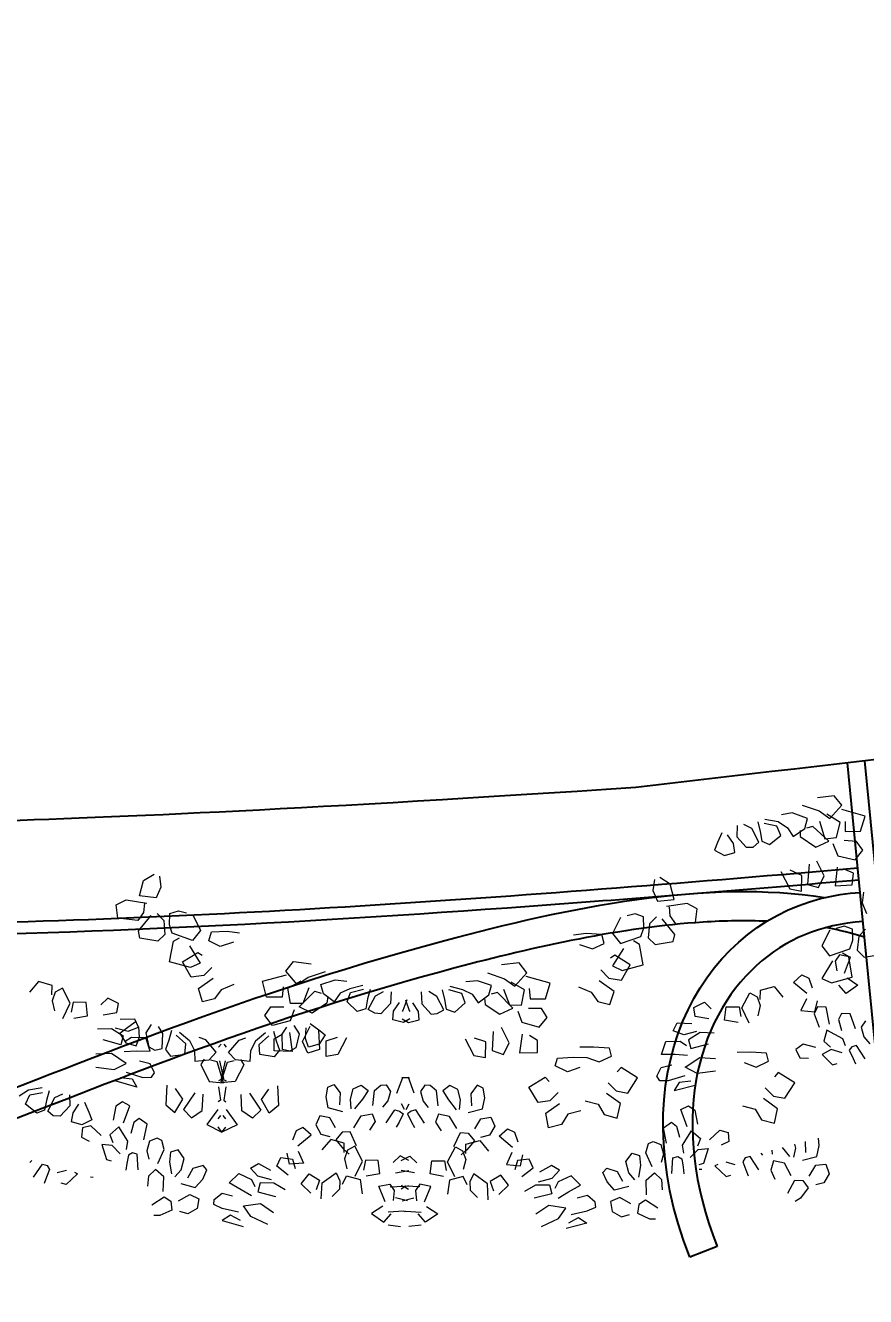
# Model space of a CAD drawing. Header units: metres. Extents: x 10 to 239, y 2 to 253.
# Drawn here: x 42.796 to 44.229, y 174.308 to 176.478 of the extents above; entities that cross this region are included whole.
import ezdxf

# ---------------------------------------------------------------- set-up
doc = ezdxf.new("R2010")
doc.units = ezdxf.units.M
doc.header["$MEASUREMENT"] = 0
doc.layers.get('Defpoints').update_dxf_attribs({"color": 9})
for name, color, linetype in [('-cotas', 252, 'Continuous'), ('1', 7, 'Continuous'), ('1estruct arco', 7, 'Continuous'), ('1lianas', 9, 'Continuous')]:
    doc.layers.add(name, color=color, linetype=linetype)
doc.layers.add('bloques veg', color=7, linetype='Continuous', lineweight=0, true_color=0xbbd5a5)
doc.styles.get("Standard").update_dxf_attribs({"font": 'arial.ttf'})
doc.dimstyles.get("Standard").update_dxf_attribs({"dimtxt": 0.18, "dimasz": 0.18, "dimexe": 0.18, "dimexo": 0.0625, "dimgap": 0.09, "dimtad": 0, "dimtih": 1, "dimtoh": 1, "dimdec": 4, "dimzin": 0, "dimdsep": 46, "dimtxsty": 'Standard', "dimcen": 0.09, "dimadec": 0, "dimazin": 0, "dimtfac": 1, "dimtdec": 4, "dimtofl": 0, "dimtmove": 0, "dimatfit": 3, "dimfxl": 1, "dimtolj": 1, "dimtzin": 0, "dimarcsym": 0})

# ---------------------------------------------------------------- blocks, each defined once
blk = doc.blocks.new('A$C0C3707A3')
at = {"layer": 'bloques veg'}
for p, q in [((2.0243, 0.6061), (2.0473, 0.5983)), ((2.0674, 0.6188), (2.0448, 0.6163)), ((2.0617, 0.5882), (2.0777, 0.6064)), ((2.0777, 0.6064), (2.0674, 0.6188)), ((1.9736, 0.5867), (1.992, 0.5835)), ((2.0108, 0.5955), (1.9964, 0.5928)), ((2.0314, 0.5882), (2.0108, 0.5955)), ((2.0281, 0.5745), (2.0314, 0.5882)), ((2.0473, 0.5983), (2.0617, 0.5882)), ((2.0759, 0.5827), (2.0577, 0.5941)), ((2.1096, 0.5917), (2.0781, 0.6007)), ((2.1034, 0.5714), (2.1096, 0.5917)), ((1.9364, 0.5779), (1.9359, 0.5626)), ((1.9561, 0.5739), (1.9454, 0.5791)), ((1.9657, 0.5555), (1.9561, 0.5739)), ((1.9642, 0.583), (1.9677, 0.57)), ((1.9677, 0.57), (1.9701, 0.5567)), ((1.9902, 0.5772), (1.9729, 0.5807)), ((1.9958, 0.5647), (1.9902, 0.5772)), ((1.992, 0.5835), (2.0046, 0.5752)), ((2.0046, 0.5752), (2.0125, 0.5634)), ((2.0125, 0.5634), (2.0281, 0.5745)), ((2.0219, 0.5717), (2.0217, 0.5635)), ((2.0389, 0.5774), (2.0303, 0.5751)), ((2.0605, 0.5576), (2.0389, 0.5774)), ((2.0476, 0.5844), (2.055, 0.5608)), ((2.0708, 0.5627), (2.0759, 0.5827)), ((2.0824, 0.5844), (2.0827, 0.5706)), ((2.0827, 0.5706), (2.1034, 0.5714)), ((1.9101, 0.5546), (1.9059, 0.5441)), ((1.9159, 0.5677), (1.9101, 0.5546)), ((1.9314, 0.5533), (1.9236, 0.5651)), ((1.9335, 0.5411), (1.9314, 0.5533)), ((1.9359, 0.5626), (1.9489, 0.5487)), ((1.9582, 0.5488), (1.9657, 0.5555)), ((1.9701, 0.5567), (1.9805, 0.5525)), ((1.9805, 0.5525), (1.9958, 0.5647)), ((2.0217, 0.5635), (2.043, 0.5494)), ((2.043, 0.5494), (2.0605, 0.5576)), ((2.055, 0.5608), (2.0708, 0.5627)), ((2.066, 0.5545), (2.0729, 0.5377)), ((2.0979, 0.5572), (2.0812, 0.5585)), ((2.1068, 0.5456), (2.0979, 0.5572)), ((1.9059, 0.5441), (1.9194, 0.5373)), ((1.9194, 0.5373), (1.9335, 0.5411)), ((1.9489, 0.5487), (1.9582, 0.5488)), ((2.0729, 0.5377), (2.0964, 0.5323)), ((2.0964, 0.5323), (2.1068, 0.5456)), ((2.0243, 0.5107), (2.0083, 0.5181)), ((2.0341, 0.5261), (2.0321, 0.4988)), ((2.0545, 0.5107), (2.0446, 0.5301)), ((2.0723, 0.5224), (2.0697, 0.4973)), ((2.0943, 0.5143), (2.0824, 0.5193)), ((1.1335, 0.4979), (1.1476, 0.5069)), ((1.1549, 0.5038), (1.1568, 0.4893)), ((1.8248, 0.5038), (1.8229, 0.4893)), ((1.8462, 0.4979), (1.8322, 0.5069)), ((1.9961, 0.5159), (2.0082, 0.4924)), ((2.0241, 0.4897), (2.0243, 0.5107)), ((2.0472, 0.4947), (2.0545, 0.5107)), ((2.0926, 0.4988), (2.0943, 0.5143)), ((1.128, 0.4773), (1.1335, 0.4979)), ((1.1568, 0.4893), (1.1506, 0.4747)), ((1.8229, 0.4893), (1.8291, 0.4747)), ((1.8517, 0.4773), (1.8462, 0.4979)), ((2.0082, 0.4924), (2.0241, 0.4897)), ((2.0321, 0.4988), (2.0472, 0.4947)), ((2.0697, 0.4973), (2.0926, 0.4988)), ((2.108, 0.4889), (2.1061, 0.4744)), ((1.0967, 0.4647), (1.1102, 0.4716)), ((1.1102, 0.4716), (1.1382, 0.4675)), ((1.1506, 0.4747), (1.128, 0.4773)), ((1.1347, 0.4673), (1.1336, 0.4548)), ((1.8291, 0.4747), (1.8517, 0.4773)), ((1.8695, 0.4716), (1.8415, 0.4675)), ((1.8451, 0.4673), (1.8461, 0.4548)), ((1.883, 0.4647), (1.8695, 0.4716)), ((2.1061, 0.4744), (2.1123, 0.4598)), ((1.0989, 0.4467), (1.0967, 0.4647)), ((1.1336, 0.4548), (1.1261, 0.444)), ((1.1269, 0.4298), (1.1442, 0.4508)), ((1.1519, 0.4534), (1.161, 0.444)), ((1.1688, 0.4384), (1.1693, 0.4534)), ((1.1693, 0.4534), (1.1808, 0.4573)), ((1.1808, 0.4573), (1.1917, 0.4544)), ((1.2004, 0.4521), (1.2109, 0.4306)), ((1.7794, 0.4521), (1.7688, 0.4306)), ((1.7989, 0.4573), (1.7881, 0.4544)), ((1.8104, 0.4534), (1.7989, 0.4573)), ((1.811, 0.4384), (1.8104, 0.4534)), ((1.8279, 0.4534), (1.8188, 0.444)), ((1.8528, 0.4298), (1.8355, 0.4508)), ((1.8461, 0.4548), (1.8537, 0.444)), ((1.8809, 0.4467), (1.883, 0.4647)), ((1.1261, 0.444), (1.0989, 0.4467)), ((1.161, 0.444), (1.1628, 0.4249)), ((1.1727, 0.4269), (1.1688, 0.4384)), ((1.2109, 0.4306), (1.2003, 0.4172)), ((1.7688, 0.4306), (1.7794, 0.4172)), ((1.8071, 0.4269), (1.811, 0.4384)), ((1.8188, 0.444), (1.8169, 0.4249)), ((1.8537, 0.444), (1.8809, 0.4467)), ((2.0626, 0.4372), (2.052, 0.4158)), ((2.0821, 0.4424), (2.0713, 0.4395)), ((2.0936, 0.4385), (2.0821, 0.4424)), ((2.0941, 0.4235), (2.0936, 0.4385)), ((2.1111, 0.4386), (2.102, 0.4291)), ((1.1289, 0.42), (1.1269, 0.4298)), ((1.1534, 0.4158), (1.1289, 0.42)), ((1.1628, 0.4249), (1.1534, 0.4158)), ((1.1693, 0.3882), (1.1744, 0.416)), ((1.2003, 0.4172), (1.1727, 0.4269)), ((1.1744, 0.416), (1.1827, 0.4207)), ((1.2224, 0.4171), (1.2256, 0.429)), ((1.2378, 0.4094), (1.2224, 0.4171)), ((1.2256, 0.429), (1.2469, 0.4303)), ((1.2556, 0.4151), (1.2378, 0.4094)), ((1.2469, 0.4303), (1.2637, 0.4281)), ((1.7329, 0.4303), (1.716, 0.4281)), ((1.7241, 0.4151), (1.7419, 0.4094)), ((1.7541, 0.429), (1.7329, 0.4303)), ((1.7419, 0.4094), (1.7573, 0.4171)), ((1.7573, 0.4171), (1.7541, 0.429)), ((1.7794, 0.4172), (1.8071, 0.4269)), ((1.8053, 0.416), (1.7971, 0.4207)), ((1.8104, 0.3882), (1.8053, 0.416)), ((1.8169, 0.4249), (1.8263, 0.4158)), ((1.8263, 0.4158), (1.8508, 0.42)), ((1.8508, 0.42), (1.8528, 0.4298)), ((2.052, 0.4158), (2.0626, 0.4023)), ((2.0902, 0.412), (2.0941, 0.4235)), ((2.102, 0.4291), (2.1001, 0.41)), ((1.1867, 0.3882), (1.2077, 0.4012)), ((1.1961, 0.4101), (1.2107, 0.3865)), ((1.2077, 0.4012), (1.2136, 0.3973)), ((1.7721, 0.4012), (1.7661, 0.3973)), ((1.7836, 0.4101), (1.769, 0.3865)), ((1.793, 0.3882), (1.7721, 0.4012)), ((2.0626, 0.4023), (2.0902, 0.412)), ((2.0762, 0.4036), (2.0704, 0.3951)), ((2.091, 0.4006), (2.0762, 0.4036)), ((2.0885, 0.4011), (2.0803, 0.4059)), ((2.0829, 0.3787), (2.091, 0.4006)), ((2.0936, 0.3734), (2.0885, 0.4011)), ((2.1001, 0.41), (2.1095, 0.4009)), ((2.1095, 0.4009), (2.134, 0.4051)), ((1.1975, 0.3807), (1.1693, 0.3882)), ((1.1987, 0.3676), (1.1867, 0.3882)), ((1.2107, 0.3865), (1.1975, 0.3807)), ((1.2267, 0.381), (1.2156, 0.37)), ((1.3267, 0.3763), (1.3372, 0.3898)), ((1.3372, 0.3898), (1.3609, 0.3869)), ((1.6425, 0.3898), (1.6188, 0.3869)), ((1.6531, 0.3763), (1.6425, 0.3898)), ((1.753, 0.381), (1.7641, 0.37)), ((1.769, 0.3865), (1.7822, 0.3807)), ((1.7811, 0.3676), (1.793, 0.3882)), ((1.7822, 0.3807), (1.8104, 0.3882)), ((2.0668, 0.3953), (2.0522, 0.3716)), ((2.0704, 0.3951), (2.0728, 0.3818)), ((1.2156, 0.37), (1.1987, 0.3676)), ((1.2085, 0.3522), (1.2286, 0.3665)), ((1.2951, 0.3627), (1.3277, 0.3714)), ((1.301, 0.3413), (1.2951, 0.3627)), ((1.3427, 0.3581), (1.3267, 0.3763)), ((1.3298, 0.3534), (1.3477, 0.3637)), ((1.357, 0.3682), (1.3427, 0.3581)), ((1.3801, 0.376), (1.357, 0.3682)), ((1.3743, 0.3589), (1.3935, 0.3654)), ((1.3935, 0.3654), (1.4093, 0.3635)), ((1.5862, 0.3654), (1.5704, 0.3635)), ((1.6054, 0.3589), (1.5862, 0.3654)), ((1.5997, 0.376), (1.6227, 0.3682)), ((1.6227, 0.3682), (1.637, 0.3581)), ((1.6499, 0.3534), (1.632, 0.3637)), ((1.637, 0.3581), (1.6531, 0.3763)), ((1.6847, 0.3627), (1.6521, 0.3714)), ((1.6787, 0.3413), (1.6847, 0.3627)), ((1.7712, 0.3522), (1.7511, 0.3665)), ((1.7641, 0.37), (1.7811, 0.3676)), ((2.0142, 0.366), (2.0254, 0.3761)), ((2.0321, 0.3511), (2.0142, 0.366)), ((2.0254, 0.3761), (2.0348, 0.3716)), ((2.0348, 0.3716), (2.0394, 0.3588)), ((2.0522, 0.3716), (2.0654, 0.3658)), ((2.0654, 0.3658), (2.0936, 0.3734)), ((2.0855, 0.3514), (2.0755, 0.3627)), ((2.1012, 0.3626), (2.0855, 0.3514)), ((2.0868, 0.3727), (2.1012, 0.3626)), ((0.9919, 0.3602), (0.98, 0.3459)), ((1.0104, 0.3552), (0.9919, 0.3602)), ((1.0104, 0.3424), (1.0104, 0.3552)), ((1.0149, 0.3459), (1.0106, 0.3342)), ((1.0245, 0.3514), (1.0149, 0.3459)), ((1.0353, 0.3311), (1.0245, 0.3514)), ((1.2142, 0.3343), (1.2085, 0.3522)), ((1.2395, 0.3508), (1.2303, 0.3382)), ((1.2566, 0.3579), (1.2395, 0.3508)), ((1.3233, 0.3551), (1.322, 0.3415)), ((1.3336, 0.3326), (1.3298, 0.3534)), ((1.3452, 0.3283), (1.366, 0.3495)), ((1.3579, 0.354), (1.3499, 0.3329)), ((1.366, 0.3495), (1.3747, 0.3472)), ((1.3779, 0.3463), (1.3743, 0.3589)), ((1.3925, 0.3354), (1.3779, 0.3463)), ((1.4003, 0.3473), (1.3925, 0.3354)), ((1.4135, 0.3531), (1.4003, 0.3473)), ((1.4099, 0.3354), (1.4145, 0.3481)), ((1.431, 0.3577), (1.4135, 0.3531)), ((1.4145, 0.3481), (1.432, 0.3528)), ((1.4413, 0.3526), (1.4378, 0.3396)), ((1.4482, 0.3438), (1.4592, 0.3501)), ((1.4696, 0.3497), (1.4688, 0.3336)), ((1.5101, 0.3497), (1.511, 0.3336)), ((1.5315, 0.3438), (1.5205, 0.3501)), ((1.5384, 0.3526), (1.5419, 0.3396)), ((1.5652, 0.3481), (1.5477, 0.3528)), ((1.5487, 0.3577), (1.5662, 0.3531)), ((1.5698, 0.3354), (1.5652, 0.3481)), ((1.5662, 0.3531), (1.5794, 0.3473)), ((1.5794, 0.3473), (1.5873, 0.3354)), ((1.5873, 0.3354), (1.6018, 0.3463)), ((1.6018, 0.3463), (1.6054, 0.3589)), ((1.6137, 0.3495), (1.605, 0.3472)), ((1.6345, 0.3283), (1.6137, 0.3495)), ((1.6218, 0.354), (1.6298, 0.3329)), ((1.6462, 0.3326), (1.6499, 0.3534)), ((1.6564, 0.3551), (1.6578, 0.3415)), ((1.7232, 0.3579), (1.7402, 0.3508)), ((1.7402, 0.3508), (1.7494, 0.3382)), ((1.7655, 0.3343), (1.7712, 0.3522)), ((1.9444, 0.3311), (1.9552, 0.3514)), ((1.9552, 0.3514), (1.9649, 0.3459)), ((1.9649, 0.3459), (1.9692, 0.3342)), ((1.9693, 0.3424), (1.9694, 0.3552)), ((1.9694, 0.3552), (1.9878, 0.3602)), ((1.9878, 0.3602), (1.9998, 0.3459)), ((1.0106, 0.3342), (1.0139, 0.3205)), ((1.0252, 0.3105), (1.0353, 0.3311)), ((1.0392, 0.3324), (1.0368, 0.3191)), ((1.0566, 0.3324), (1.0392, 0.3324)), ((1.0588, 0.3143), (1.0566, 0.3324)), ((1.0861, 0.3384), (1.0767, 0.3293)), ((1.1005, 0.3311), (1.0861, 0.3384)), ((1.0984, 0.3188), (1.1005, 0.3311)), ((1.2303, 0.3382), (1.2142, 0.3343)), ((1.2989, 0.3163), (1.3068, 0.3281)), ((1.322, 0.3415), (1.301, 0.3413)), ((1.3068, 0.3281), (1.3242, 0.3281)), ((1.3499, 0.3329), (1.3336, 0.3326)), ((1.3628, 0.3201), (1.3452, 0.3283)), ((1.3826, 0.3334), (1.3628, 0.3201)), ((1.3839, 0.3424), (1.3826, 0.3334)), ((1.4239, 0.3224), (1.4099, 0.3354)), ((1.4378, 0.3396), (1.4354, 0.3263)), ((1.4386, 0.3254), (1.4482, 0.3438)), ((1.4688, 0.3336), (1.4557, 0.3196)), ((1.473, 0.3232), (1.4808, 0.335)), ((1.491, 0.3387), (1.4855, 0.3244)), ((1.4888, 0.3387), (1.4942, 0.3244)), ((1.5068, 0.3232), (1.4989, 0.335)), ((1.511, 0.3336), (1.524, 0.3196)), ((1.5411, 0.3254), (1.5315, 0.3438)), ((1.5419, 0.3396), (1.5443, 0.3263)), ((1.5559, 0.3224), (1.5698, 0.3354)), ((1.5959, 0.3424), (1.5971, 0.3334)), ((1.5971, 0.3334), (1.617, 0.3201)), ((1.617, 0.3201), (1.6345, 0.3283)), ((1.6298, 0.3329), (1.6462, 0.3326)), ((1.673, 0.3281), (1.6555, 0.3281)), ((1.6578, 0.3415), (1.6787, 0.3413)), ((1.6808, 0.3163), (1.673, 0.3281)), ((1.7494, 0.3382), (1.7655, 0.3343)), ((1.8793, 0.3311), (1.8936, 0.3384)), ((1.8814, 0.3188), (1.8793, 0.3311)), ((1.8936, 0.3384), (1.903, 0.3293)), ((1.921, 0.3143), (1.9231, 0.3324)), ((1.9231, 0.3324), (1.9406, 0.3324)), ((1.9406, 0.3324), (1.943, 0.3191)), ((1.9546, 0.3105), (1.9444, 0.3311)), ((1.9692, 0.3342), (1.9659, 0.3205)), ((2.0317, 0.344), (2.0243, 0.3281)), ((2.0243, 0.3281), (2.0434, 0.3262)), ((2.0466, 0.333), (2.0421, 0.3236)), ((2.0434, 0.3262), (2.0465, 0.341)), ((2.0583, 0.3326), (2.0466, 0.333)), ((2.0633, 0.3095), (2.0583, 0.3326)), ((1.0404, 0.3111), (1.0588, 0.3143)), ((1.08, 0.3156), (1.0984, 0.3188)), ((1.1227, 0.31), (1.1028, 0.3095)), ((1.128, 0.2993), (1.1227, 0.31)), ((1.3093, 0.303), (1.2989, 0.3163)), ((1.3383, 0.3243), (1.3332, 0.3094)), ((1.4354, 0.3263), (1.4239, 0.3224)), ((1.4478, 0.3206), (1.4386, 0.3254)), ((1.4557, 0.3196), (1.4478, 0.3206)), ((1.4722, 0.3117), (1.473, 0.3232)), ((1.4863, 0.308), (1.4722, 0.3117)), ((1.4855, 0.3244), (1.4847, 0.3229)), ((1.4847, 0.313), (1.4934, 0.308)), ((1.495, 0.313), (1.4863, 0.308)), ((1.4934, 0.308), (1.5075, 0.3117)), ((1.4942, 0.3244), (1.495, 0.3229)), ((1.5075, 0.3117), (1.5068, 0.3232)), ((1.524, 0.3196), (1.5319, 0.3206)), ((1.5319, 0.3206), (1.5411, 0.3254)), ((1.5443, 0.3263), (1.5559, 0.3224)), ((1.6414, 0.3243), (1.6466, 0.3094)), ((1.6704, 0.303), (1.6808, 0.3163)), ((1.8517, 0.2993), (1.857, 0.31)), ((1.857, 0.31), (1.8769, 0.3095)), ((1.8997, 0.3156), (1.8814, 0.3188)), ((1.9393, 0.3111), (1.921, 0.3143)), ((2.0421, 0.3236), (2.0492, 0.3057)), ((2.0791, 0.3242), (2.0755, 0.3163)), ((2.0755, 0.3163), (2.0795, 0.3011)), ((2.0909, 0.3239), (2.0791, 0.3242)), ((2.0986, 0.3038), (2.0909, 0.3239)), ((2.112, 0.3144), (2.1062, 0.3059)), ((1.0726, 0.2966), (1.0914, 0.2974)), ((1.0914, 0.2974), (1.1074, 0.2873)), ((1.0964, 0.2984), (1.1137, 0.2938)), ((1.1115, 0.2974), (1.1027, 0.2905)), ((1.1231, 0.306), (1.1115, 0.2974)), ((1.1137, 0.2938), (1.128, 0.2993)), ((1.1293, 0.2857), (1.1285, 0.2999)), ((1.1451, 0.3032), (1.1379, 0.2916)), ((1.161, 0.2912), (1.1547, 0.3006)), ((1.1725, 0.2951), (1.169, 0.282)), ((1.1833, 0.293), (1.1968, 0.2816)), ((1.3, 0.293), (1.2864, 0.2816)), ((1.3332, 0.3094), (1.3093, 0.303)), ((1.3108, 0.2951), (1.3142, 0.282)), ((1.3223, 0.2912), (1.3286, 0.3006)), ((1.3323, 0.2934), (1.336, 0.268)), ((1.3381, 0.3032), (1.3454, 0.2916)), ((1.3501, 0.2816), (1.3603, 0.3022)), ((1.354, 0.2857), (1.3548, 0.2999)), ((1.3602, 0.306), (1.3718, 0.2974)), ((1.3717, 0.2968), (1.3729, 0.2709)), ((1.3718, 0.2974), (1.3806, 0.2905)), ((1.6081, 0.2968), (1.6069, 0.2709)), ((1.6296, 0.2816), (1.6194, 0.3022)), ((1.6474, 0.2934), (1.6437, 0.268)), ((1.6466, 0.3094), (1.6704, 0.303)), ((1.866, 0.2938), (1.8517, 0.2993)), ((1.8834, 0.2984), (1.866, 0.2938)), ((1.8883, 0.2974), (1.8724, 0.2873)), ((1.9071, 0.2966), (1.8883, 0.2974)), ((2.0596, 0.3016), (2.0555, 0.2865)), ((2.0814, 0.2899), (2.0596, 0.3016)), ((2.1062, 0.3059), (2.1097, 0.2929)), ((2.1097, 0.2929), (2.118, 0.2835)), ((1.1042, 0.2754), (1.0803, 0.2818)), ((1.1027, 0.2905), (1.1109, 0.2778)), ((1.1074, 0.2873), (1.1042, 0.2754)), ((1.1185, 0.2855), (1.11, 0.2797)), ((1.1109, 0.2778), (1.125, 0.274)), ((1.1381, 0.2849), (1.1185, 0.2855)), ((1.125, 0.274), (1.1293, 0.2857)), ((1.1379, 0.2916), (1.1422, 0.2729)), ((1.1438, 0.2671), (1.1381, 0.2849)), ((1.1601, 0.2705), (1.161, 0.2912)), ((1.169, 0.282), (1.1645, 0.2693)), ((1.1921, 0.277), (1.179, 0.2887)), ((1.1908, 0.2634), (1.1921, 0.277)), ((1.1968, 0.2816), (1.2037, 0.2681)), ((1.2192, 0.2826), (1.21, 0.2858)), ((1.2334, 0.266), (1.2192, 0.2826)), ((1.24, 0.2769), (1.2365, 0.2729)), ((1.2433, 0.2769), (1.2468, 0.2729)), ((1.2499, 0.266), (1.2641, 0.2826)), ((1.2641, 0.2826), (1.2733, 0.2858)), ((1.2864, 0.2816), (1.2796, 0.2681)), ((1.2912, 0.277), (1.3043, 0.2887)), ((1.2925, 0.2634), (1.2912, 0.277)), ((1.3115, 0.285), (1.3225, 0.2914)), ((1.3118, 0.2686), (1.3115, 0.285)), ((1.3142, 0.282), (1.3188, 0.2693)), ((1.3232, 0.2705), (1.3223, 0.2912)), ((1.3454, 0.2916), (1.3411, 0.2729)), ((1.3575, 0.2657), (1.3501, 0.2816)), ((1.3583, 0.274), (1.354, 0.2857)), ((1.3724, 0.2778), (1.3583, 0.274)), ((1.3806, 0.2905), (1.3724, 0.2778)), ((1.3818, 0.2825), (1.3971, 0.2876)), ((1.382, 0.2615), (1.3818, 0.2825)), ((1.4096, 0.2866), (1.3978, 0.2642)), ((1.5701, 0.2866), (1.5819, 0.2642)), ((1.598, 0.2825), (1.5826, 0.2876)), ((1.5978, 0.2615), (1.598, 0.2825)), ((1.6222, 0.2657), (1.6296, 0.2816)), ((1.6682, 0.285), (1.6572, 0.2914)), ((1.668, 0.2686), (1.6682, 0.285)), ((1.7441, 0.2764), (1.7255, 0.2761)), ((1.7654, 0.2752), (1.7441, 0.2764)), ((1.8359, 0.2671), (1.8416, 0.2849)), ((1.8416, 0.2849), (1.8612, 0.2855)), ((1.8612, 0.2855), (1.8698, 0.2797)), ((1.8724, 0.2873), (1.8756, 0.2754)), ((1.8756, 0.2754), (1.8994, 0.2818)), ((2.0275, 0.2825), (2.0178, 0.2752)), ((2.045, 0.2779), (2.0275, 0.2825)), ((2.0555, 0.2865), (2.0646, 0.2785)), ((2.0851, 0.2805), (2.0814, 0.2899)), ((2.0935, 0.2792), (2.0901, 0.2748)), ((2.1, 0.281), (2.0935, 0.2792)), ((2.1118, 0.2632), (2.1, 0.281)), ((1.0917, 0.2636), (1.0704, 0.2623)), ((1.1114, 0.2502), (1.0917, 0.2636)), ((1.1086, 0.2661), (1.1253, 0.2674)), ((1.1253, 0.2674), (1.1438, 0.2671)), ((1.1422, 0.2729), (1.1503, 0.2684)), ((1.1503, 0.2684), (1.1601, 0.2705)), ((1.1645, 0.2693), (1.1714, 0.2605)), ((1.1714, 0.2605), (1.1908, 0.2634)), ((1.2037, 0.2681), (1.2046, 0.2539)), ((1.2237, 0.2558), (1.2334, 0.266)), ((1.2596, 0.2558), (1.2499, 0.266)), ((1.2796, 0.2681), (1.2787, 0.2539)), ((1.3119, 0.2605), (1.2925, 0.2634)), ((1.336, 0.268), (1.3118, 0.2686)), ((1.3188, 0.2693), (1.3119, 0.2605)), ((1.333, 0.2684), (1.3232, 0.2705)), ((1.3411, 0.2729), (1.333, 0.2684)), ((1.3729, 0.2709), (1.3575, 0.2657)), ((1.3978, 0.2642), (1.382, 0.2615)), ((1.5819, 0.2642), (1.5978, 0.2615)), ((1.6069, 0.2709), (1.6222, 0.2657)), ((1.6437, 0.268), (1.668, 0.2686)), ((1.6923, 0.2506), (1.6952, 0.2614)), ((1.6952, 0.2614), (1.7165, 0.2627)), ((1.7165, 0.2627), (1.735, 0.2624)), ((1.735, 0.2624), (1.7518, 0.2564)), ((1.7518, 0.2564), (1.7683, 0.2643)), ((1.7683, 0.2643), (1.7654, 0.2752)), ((1.8544, 0.2674), (1.8359, 0.2671)), ((1.8711, 0.2661), (1.8544, 0.2674)), ((1.8684, 0.2502), (1.888, 0.2636)), ((1.888, 0.2636), (1.9093, 0.2623)), ((1.9568, 0.271), (1.9383, 0.2707)), ((1.9781, 0.2697), (1.9568, 0.271)), ((1.9645, 0.251), (1.981, 0.2589)), ((1.981, 0.2589), (1.9781, 0.2697)), ((2.0178, 0.2752), (2.0232, 0.2639)), ((2.0232, 0.2639), (2.0349, 0.2635)), ((2.0655, 0.2752), (2.0534, 0.2685)), ((2.0534, 0.2685), (2.0675, 0.2548)), ((2.0806, 0.2711), (2.0655, 0.2752)), ((2.0901, 0.2748), (2.0954, 0.2635)), ((2.0954, 0.2635), (2.0985, 0.2561)), ((1.0704, 0.2449), (1.0951, 0.2418)), ((1.0951, 0.2418), (1.1114, 0.2502)), ((1.1438, 0.2497), (1.1297, 0.2534)), ((1.1499, 0.2376), (1.1438, 0.2497)), ((1.2046, 0.2539), (1.2237, 0.2558)), ((1.2169, 0.2564), (1.2127, 0.2494)), ((1.2127, 0.2494), (1.224, 0.2266)), ((1.2345, 0.2529), (1.2258, 0.2552)), ((1.2433, 0.2249), (1.2345, 0.2529)), ((1.2378, 0.2546), (1.2432, 0.2304)), ((1.24, 0.2249), (1.2488, 0.2529)), ((1.2455, 0.2546), (1.2401, 0.2304)), ((1.2488, 0.2529), (1.2575, 0.2552)), ((1.2706, 0.2494), (1.2593, 0.2266)), ((1.2787, 0.2539), (1.2596, 0.2558)), ((1.2664, 0.2564), (1.2706, 0.2494)), ((1.7088, 0.2427), (1.6923, 0.2506)), ((1.7255, 0.2486), (1.7088, 0.2427)), ((1.7816, 0.2493), (1.7763, 0.2432)), ((1.8039, 0.2355), (1.7816, 0.2493)), ((1.8299, 0.2376), (1.8359, 0.2497)), ((1.8359, 0.2497), (1.85, 0.2534)), ((1.8846, 0.2418), (1.8684, 0.2502)), ((1.9093, 0.2449), (1.8846, 0.2418)), ((1.9478, 0.257), (1.9645, 0.251)), ((1.9943, 0.2439), (1.989, 0.2378)), ((2.0166, 0.2301), (1.9943, 0.2439)), ((2.0675, 0.2548), (2.074, 0.2566)), ((1.1261, 0.2183), (1.0979, 0.2259)), ((1.104, 0.2312), (1.1197, 0.2293)), ((1.1117, 0.2385), (1.1342, 0.2313)), ((1.1197, 0.2293), (1.1261, 0.2183)), ((1.1342, 0.2313), (1.1459, 0.2316)), ((1.1459, 0.2316), (1.1499, 0.2376)), ((1.224, 0.2266), (1.2433, 0.2249)), ((1.2432, 0.2304), (1.2365, 0.2276)), ((1.2593, 0.2266), (1.24, 0.2249)), ((1.2401, 0.2304), (1.2468, 0.2276)), ((1.4782, 0.2124), (1.4862, 0.2335)), ((1.4936, 0.2335), (1.4847, 0.233)), ((1.4862, 0.2335), (1.495, 0.233)), ((1.5016, 0.2124), (1.4936, 0.2335)), ((1.6567, 0.2217), (1.679, 0.2355)), ((1.679, 0.2355), (1.6843, 0.2294)), ((1.764, 0.2283), (1.7751, 0.2173)), ((1.7909, 0.2145), (1.8039, 0.2355)), ((1.8338, 0.2316), (1.8299, 0.2376)), ((1.8455, 0.2313), (1.8338, 0.2316)), ((1.868, 0.2385), (1.8455, 0.2313)), ((1.86, 0.2293), (1.8536, 0.2183)), ((1.8536, 0.2183), (1.8819, 0.2259)), ((1.8758, 0.2312), (1.86, 0.2293)), ((2.0036, 0.2091), (2.0166, 0.2301)), ((0.9796, 0.2129), (0.9669, 0.2047)), ((0.9757, 0.1942), (0.9814, 0.2066)), ((0.9979, 0.2161), (0.9796, 0.2129)), ((0.9814, 0.2066), (0.9986, 0.2101)), ((1.0074, 0.2124), (1.0039, 0.1994)), ((1.0154, 0.2033), (1.0261, 0.2086)), ((1.0351, 0.2073), (1.0357, 0.1921)), ((1.1667, 0.221), (1.1654, 0.1946)), ((1.1884, 0.2024), (1.1783, 0.2167)), ((1.2046, 0.2108), (1.1893, 0.1882)), ((1.2146, 0.1872), (1.2158, 0.209)), ((1.2368, 0.2194), (1.2393, 0.2014)), ((1.2465, 0.2194), (1.244, 0.2014)), ((1.2687, 0.1872), (1.2675, 0.209)), ((1.2786, 0.2108), (1.294, 0.1882)), ((1.2949, 0.2024), (1.305, 0.2167)), ((1.3166, 0.221), (1.3179, 0.1946)), ((1.3824, 0.2067), (1.3848, 0.22)), ((1.3854, 0.1919), (1.3824, 0.2067)), ((1.3848, 0.22), (1.3928, 0.2237)), ((1.3928, 0.2237), (1.4013, 0.2121)), ((1.4013, 0.2121), (1.4005, 0.196)), ((1.4153, 0.2037), (1.4191, 0.2178)), ((1.4191, 0.2178), (1.4298, 0.223)), ((1.4298, 0.223), (1.4395, 0.2158)), ((1.4395, 0.2158), (1.4317, 0.2039)), ((1.4457, 0.1955), (1.4477, 0.2159)), ((1.4477, 0.2159), (1.4565, 0.2229)), ((1.4565, 0.2229), (1.4636, 0.2233)), ((1.4636, 0.2233), (1.4695, 0.2147)), ((1.4695, 0.2147), (1.466, 0.2017)), ((1.5161, 0.2233), (1.5102, 0.2147)), ((1.5102, 0.2147), (1.5137, 0.2017)), ((1.5232, 0.2229), (1.5161, 0.2233)), ((1.532, 0.2159), (1.5232, 0.2229)), ((1.534, 0.1955), (1.532, 0.2159)), ((1.5499, 0.223), (1.5402, 0.2158)), ((1.5402, 0.2158), (1.548, 0.2039)), ((1.5606, 0.2178), (1.5499, 0.223)), ((1.5644, 0.2037), (1.5606, 0.2178)), ((1.587, 0.2237), (1.5784, 0.2121)), ((1.5784, 0.2121), (1.5792, 0.196)), ((1.5949, 0.22), (1.587, 0.2237)), ((1.5943, 0.1919), (1.5973, 0.2067)), ((1.5973, 0.2067), (1.5949, 0.22)), ((1.6697, 0.2008), (1.6567, 0.2217)), ((1.6966, 0.2145), (1.6855, 0.2035)), ((1.7808, 0.2002), (1.762, 0.2138)), ((1.7751, 0.2173), (1.7909, 0.2145)), ((1.9935, 0.1948), (1.9747, 0.2084)), ((1.9767, 0.2228), (1.9878, 0.2118)), ((1.9878, 0.2118), (2.0036, 0.2091)), ((0.9911, 0.1819), (0.9757, 0.1942)), ((1.0039, 0.1994), (1.0015, 0.1861)), ((1.0058, 0.1849), (1.0154, 0.2033)), ((1.0357, 0.1921), (1.0226, 0.1781)), ((1.0401, 0.1827), (1.048, 0.1946)), ((1.0556, 0.1972), (1.0614, 0.184)), ((1.0981, 0.1921), (1.0943, 0.1733)), ((1.1067, 0.1979), (1.0981, 0.1921)), ((1.1169, 0.1929), (1.1067, 0.1979)), ((1.1084, 0.1696), (1.1169, 0.1929)), ((1.1654, 0.1946), (1.1778, 0.1843)), ((1.1778, 0.1843), (1.1884, 0.2024)), ((1.2393, 0.2014), (1.2365, 0.1989)), ((1.244, 0.2014), (1.2468, 0.1989)), ((1.3055, 0.1843), (1.2949, 0.2024)), ((1.3179, 0.1946), (1.3055, 0.1843)), ((1.405, 0.1867), (1.3854, 0.1919)), ((1.4165, 0.1906), (1.4153, 0.2037)), ((1.4317, 0.2039), (1.4211, 0.1905)), ((1.466, 0.2017), (1.459, 0.1931)), ((1.4639, 0.172), (1.4756, 0.1898)), ((1.4756, 0.1898), (1.4821, 0.1881)), ((1.4888, 0.1904), (1.4847, 0.1978)), ((1.4909, 0.1904), (1.495, 0.1978)), ((1.5041, 0.1898), (1.4976, 0.1881)), ((1.5159, 0.172), (1.5041, 0.1898)), ((1.5137, 0.2017), (1.5207, 0.1931)), ((1.548, 0.2039), (1.5586, 0.1905)), ((1.5633, 0.1906), (1.5644, 0.2037)), ((1.5748, 0.1867), (1.5943, 0.1919)), ((1.6855, 0.2035), (1.6697, 0.2008)), ((1.6798, 0.1864), (1.6986, 0.2)), ((1.7273, 0.19), (1.7098, 0.1854)), ((1.7333, 0.2038), (1.7508, 0.1991)), ((1.7508, 0.1991), (1.7592, 0.1851)), ((1.7768, 0.1805), (1.7808, 0.2002)), ((1.8628, 0.1929), (1.8731, 0.1979)), ((1.8714, 0.1696), (1.8628, 0.1929)), ((1.8731, 0.1979), (1.8816, 0.1921)), ((1.8816, 0.1921), (1.8855, 0.1733)), ((1.946, 0.1983), (1.9635, 0.1937)), ((1.9635, 0.1937), (1.972, 0.1797)), ((1.9895, 0.1751), (1.9935, 0.1948)), ((1.0015, 0.1861), (0.9911, 0.1819)), ((1.0133, 0.1783), (1.0058, 0.1849)), ((1.0226, 0.1781), (1.0133, 0.1783)), ((1.038, 0.1705), (1.0401, 0.1827)), ((1.0656, 0.1736), (1.0521, 0.1667)), ((1.0614, 0.184), (1.0656, 0.1736)), ((1.1297, 0.1755), (1.1226, 0.1704)), ((1.1405, 0.1679), (1.1297, 0.1755)), ((1.1893, 0.1882), (1.2003, 0.1771)), ((1.2003, 0.1771), (1.2146, 0.1872)), ((1.2359, 0.1885), (1.2211, 0.168)), ((1.2365, 0.1759), (1.2402, 0.1807)), ((1.2468, 0.1759), (1.2431, 0.1807)), ((1.2474, 0.1885), (1.2622, 0.168)), ((1.283, 0.1771), (1.2687, 0.1872)), ((1.294, 0.1882), (1.283, 0.1771)), ((1.3743, 0.1809), (1.3687, 0.1685)), ((1.3877, 0.1785), (1.3743, 0.1809)), ((1.3956, 0.1647), (1.3877, 0.1785)), ((1.4201, 0.1651), (1.4302, 0.1811)), ((1.4302, 0.1811), (1.445, 0.1841)), ((1.4492, 0.1736), (1.4413, 0.1618)), ((1.445, 0.1841), (1.4492, 0.1736)), ((1.4816, 0.1731), (1.4774, 0.1661)), ((1.487, 0.1845), (1.4816, 0.1731)), ((1.4821, 0.1881), (1.487, 0.1845)), ((1.4976, 0.1881), (1.4928, 0.1845)), ((1.4928, 0.1845), (1.4981, 0.1731)), ((1.4981, 0.1731), (1.5023, 0.1661)), ((1.5347, 0.1841), (1.5306, 0.1736)), ((1.5306, 0.1736), (1.5384, 0.1618)), ((1.5495, 0.1811), (1.5347, 0.1841)), ((1.5596, 0.1651), (1.5495, 0.1811)), ((1.5841, 0.1647), (1.5921, 0.1785)), ((1.5921, 0.1785), (1.6054, 0.1809)), ((1.6054, 0.1809), (1.6111, 0.1685)), ((1.6838, 0.1668), (1.6798, 0.1864)), ((1.7098, 0.1854), (1.7013, 0.1714)), ((1.7592, 0.1851), (1.7768, 0.1805)), ((1.8392, 0.1679), (1.85, 0.1755)), ((1.85, 0.1755), (1.8572, 0.1704)), ((1.972, 0.1797), (1.9895, 0.1751)), ((1.0521, 0.1667), (1.038, 0.1705)), ((1.0529, 0.1623), (1.0519, 0.1498)), ((1.0641, 0.1651), (1.0529, 0.1623)), ((1.0781, 0.1521), (1.0641, 0.1651)), ((1.1023, 0.1642), (1.0901, 0.1535)), ((1.1145, 0.1447), (1.1023, 0.1642)), ((1.1226, 0.1704), (1.1185, 0.1552)), ((1.1361, 0.147), (1.1405, 0.1679)), ((1.2211, 0.168), (1.2416, 0.1579)), ((1.2416, 0.1579), (1.2365, 0.1649)), ((1.2622, 0.168), (1.2416, 0.1579)), ((1.2416, 0.1579), (1.2468, 0.1649)), ((1.3421, 0.1605), (1.3375, 0.1477)), ((1.3514, 0.1649), (1.3421, 0.1605)), ((1.3448, 0.14), (1.3627, 0.1549)), ((1.3627, 0.1549), (1.3514, 0.1649)), ((1.3687, 0.1685), (1.3758, 0.1561)), ((1.3758, 0.1561), (1.3878, 0.1529)), ((1.4045, 0.1589), (1.3959, 0.1484)), ((1.4151, 0.1595), (1.4045, 0.1589)), ((1.4241, 0.1408), (1.4151, 0.1595)), ((1.5556, 0.1408), (1.5646, 0.1595)), ((1.5646, 0.1595), (1.5752, 0.1589)), ((1.5752, 0.1589), (1.5839, 0.1484)), ((1.6039, 0.1561), (1.592, 0.1529)), ((1.6111, 0.1685), (1.6039, 0.1561)), ((1.617, 0.1549), (1.6283, 0.1649)), ((1.635, 0.14), (1.617, 0.1549)), ((1.6283, 0.1649), (1.6376, 0.1605)), ((1.6376, 0.1605), (1.6422, 0.1477)), ((1.7013, 0.1714), (1.6838, 0.1668)), ((1.8437, 0.147), (1.8392, 0.1679)), ((1.8572, 0.1704), (1.8612, 0.1552)), ((1.8652, 0.1447), (1.8774, 0.1642)), ((1.8774, 0.1642), (1.8896, 0.1535)), ((1.9016, 0.1521), (1.9156, 0.1651)), ((1.9156, 0.1651), (1.9268, 0.1623)), ((1.9268, 0.1623), (1.9278, 0.1498)), ((2.0504, 0.1454), (2.0495, 0.1552)), ((1.0519, 0.1498), (1.0622, 0.1447)), ((1.0931, 0.1387), (1.0795, 0.1401)), ((1.0795, 0.1401), (1.0857, 0.1198)), ((1.0901, 0.1535), (1.0943, 0.1431)), ((1.1041, 0.1277), (1.0931, 0.1387)), ((1.1127, 0.1335), (1.1145, 0.1447)), ((1.1437, 0.145), (1.1402, 0.132)), ((1.1541, 0.1492), (1.1437, 0.145)), ((1.1603, 0.1463), (1.1541, 0.1492)), ((1.1639, 0.1337), (1.1603, 0.1463)), ((1.3891, 0.149), (1.3771, 0.1348)), ((1.4075, 0.1441), (1.3891, 0.149)), ((1.3959, 0.1484), (1.4066, 0.1362)), ((1.4076, 0.1313), (1.4075, 0.1441)), ((1.4216, 0.1403), (1.412, 0.1347)), ((1.4325, 0.12), (1.4216, 0.1403)), ((1.5473, 0.12), (1.5581, 0.1403)), ((1.5581, 0.1403), (1.5677, 0.1347)), ((1.5722, 0.1441), (1.5907, 0.149)), ((1.5722, 0.1313), (1.5722, 0.1441)), ((1.5839, 0.1484), (1.5732, 0.1362)), ((1.5907, 0.149), (1.6026, 0.1348)), ((1.8158, 0.1337), (1.8194, 0.1463)), ((1.8194, 0.1463), (1.8256, 0.1492)), ((1.8256, 0.1492), (1.8361, 0.145)), ((1.8361, 0.145), (1.8395, 0.132)), ((1.8671, 0.1335), (1.8652, 0.1447)), ((1.8756, 0.1277), (1.8866, 0.1387)), ((1.8896, 0.1535), (1.8854, 0.1431)), ((1.8866, 0.1387), (1.9002, 0.1401)), ((1.9002, 0.1401), (1.894, 0.1198)), ((1.9278, 0.1498), (1.9176, 0.1447)), ((1.9874, 0.1332), (1.9869, 0.1385)), ((2.0003, 0.1421), (2.0103, 0.13)), ((2.0163, 0.1293), (2.0189, 0.1416)), ((2.0189, 0.1416), (2.0175, 0.1467)), ((2.0315, 0.1504), (2.032, 0.1358)), ((2.0474, 0.1306), (2.0504, 0.1454)), ((1.1153, 0.1258), (1.1135, 0.1147)), ((1.1208, 0.129), (1.1153, 0.1258)), ((1.1273, 0.1273), (1.1208, 0.129)), ((1.1286, 0.106), (1.1273, 0.1273)), ((1.1402, 0.132), (1.143, 0.1207)), ((1.1554, 0.1151), (1.1639, 0.1337)), ((1.1723, 0.1303), (1.171, 0.1167)), ((1.1825, 0.1334), (1.1723, 0.1303)), ((1.191, 0.1218), (1.1825, 0.1334)), ((1.1869, 0.1066), (1.191, 0.1218)), ((1.3165, 0.1126), (1.3219, 0.124)), ((1.3219, 0.124), (1.3376, 0.1221)), ((1.3334, 0.1151), (1.3304, 0.1299)), ((1.3376, 0.1221), (1.3412, 0.1095)), ((1.3452, 0.1329), (1.3525, 0.1169)), ((1.4066, 0.1362), (1.4141, 0.1295)), ((1.412, 0.1347), (1.4077, 0.1231)), ((1.4077, 0.1231), (1.411, 0.1094)), ((1.4363, 0.1213), (1.4339, 0.1079)), ((1.4537, 0.1212), (1.4363, 0.1213)), ((1.4559, 0.1032), (1.4537, 0.1212)), ((1.4833, 0.1273), (1.4739, 0.1182)), ((1.495, 0.1213), (1.4833, 0.1273)), ((1.4847, 0.1213), (1.4964, 0.1273)), ((1.4964, 0.1273), (1.5059, 0.1182)), ((1.5238, 0.1032), (1.526, 0.1212)), ((1.526, 0.1212), (1.5434, 0.1213)), ((1.5434, 0.1213), (1.5458, 0.1079)), ((1.5732, 0.1362), (1.5656, 0.1295)), ((1.5677, 0.1347), (1.572, 0.1231)), ((1.572, 0.1231), (1.5687, 0.1094)), ((1.6345, 0.1329), (1.6272, 0.1169)), ((1.6421, 0.1221), (1.6385, 0.1095)), ((1.6579, 0.124), (1.6421, 0.1221)), ((1.6463, 0.1151), (1.6493, 0.1299)), ((1.6632, 0.1126), (1.6579, 0.124)), ((1.7887, 0.1218), (1.7973, 0.1334)), ((1.7928, 0.1066), (1.7887, 0.1218)), ((1.7973, 0.1334), (1.8074, 0.1303)), ((1.8074, 0.1303), (1.8087, 0.1167)), ((1.8243, 0.1151), (1.8158, 0.1337)), ((1.8395, 0.132), (1.8367, 0.1207)), ((1.8512, 0.106), (1.8524, 0.1273)), ((1.8524, 0.1273), (1.859, 0.129)), ((1.859, 0.129), (1.8645, 0.1258)), ((1.8645, 0.1258), (1.8663, 0.1147)), ((1.9367, 0.1184), (1.9245, 0.1217)), ((1.9504, 0.1279), (1.9472, 0.1224)), ((1.9472, 0.1224), (1.9512, 0.1118)), ((1.9569, 0.1297), (1.9504, 0.1279)), ((1.9687, 0.1119), (1.9569, 0.1297)), ((1.9714, 0.1343), (1.9738, 0.1319)), ((1.9886, 0.1242), (1.985, 0.1116)), ((2.0034, 0.1212), (1.9886, 0.1242)), ((2.0127, 0.1039), (2.0034, 0.1212)), ((2.0279, 0.1254), (2.0474, 0.1306)), ((0.9846, 0.1177), (0.9822, 0.1153)), ((0.9873, 0.0953), (0.9991, 0.1131)), ((0.9991, 0.1131), (1.0056, 0.1113)), ((1.0088, 0.1058), (1.0048, 0.0953)), ((1.0056, 0.1113), (1.0088, 0.1058)), ((1.0193, 0.1018), (1.0315, 0.1052)), ((1.0857, 0.1198), (1.0922, 0.118)), ((1.1135, 0.1147), (1.1122, 0.1057)), ((1.152, 0.1067), (1.1426, 0.0976)), ((1.1633, 0.0967), (1.152, 0.1067)), ((1.171, 0.1167), (1.1737, 0.1009)), ((1.1786, 0.0972), (1.1869, 0.1066)), ((1.2025, 0.1083), (1.1954, 0.0951)), ((1.2165, 0.1127), (1.2025, 0.1083)), ((1.2161, 0.0942), (1.2218, 0.1066)), ((1.2218, 0.1066), (1.2165, 0.1127)), ((1.2807, 0.1094), (1.2917, 0.1158)), ((1.2906, 0.0986), (1.2807, 0.1094)), ((1.2917, 0.1158), (1.3079, 0.1068)), ((1.3318, 0.1004), (1.3165, 0.1126)), ((1.3525, 0.1169), (1.3334, 0.1151)), ((1.378, 0.0903), (1.3968, 0.1039)), ((1.3968, 0.1039), (1.402, 0.0932)), ((1.4223, 0.0994), (1.4325, 0.12)), ((1.4772, 0.1045), (1.495, 0.1076)), ((1.5026, 0.1045), (1.4847, 0.1076)), ((1.5574, 0.0994), (1.5473, 0.12)), ((1.583, 0.1039), (1.5777, 0.0932)), ((1.6017, 0.0903), (1.583, 0.1039)), ((1.6272, 0.1169), (1.6463, 0.1151)), ((1.6479, 0.1004), (1.6632, 0.1126)), ((1.688, 0.1158), (1.6718, 0.1068)), ((1.699, 0.1094), (1.688, 0.1158)), ((1.6891, 0.0986), (1.699, 0.1094)), ((1.7579, 0.1066), (1.7633, 0.1127)), ((1.7636, 0.0942), (1.7579, 0.1066)), ((1.7633, 0.1127), (1.7773, 0.1083)), ((1.7773, 0.1083), (1.7843, 0.0951)), ((1.8012, 0.0972), (1.7928, 0.1066)), ((1.8087, 0.1167), (1.806, 0.1009)), ((1.8164, 0.0967), (1.8277, 0.1067)), ((1.8277, 0.1067), (1.8371, 0.0976)), ((1.8663, 0.1147), (1.8675, 0.1057)), ((1.894, 0.1198), (1.8875, 0.118)), ((1.888, 0.112), (1.8918, 0.1122)), ((1.9133, 0.1188), (1.9092, 0.1169)), ((1.9092, 0.1169), (1.9247, 0.1024)), ((1.9247, 0.1024), (1.9312, 0.1042)), ((1.9512, 0.1118), (1.9546, 0.1035)), ((1.985, 0.1116), (1.9907, 0.0992)), ((2.0372, 0.1035), (2.046, 0.1186)), ((2.046, 0.1186), (2.0596, 0.1199)), ((2.0641, 0.1072), (2.057, 0.0948)), ((2.0596, 0.1199), (2.0641, 0.1072)), ((1.0048, 0.0953), (1.0014, 0.0869)), ((1.0313, 0.0858), (1.0248, 0.0876)), ((1.0468, 0.1003), (1.0313, 0.0858)), ((1.0427, 0.1022), (1.0468, 0.1003)), ((1.068, 0.0954), (1.0642, 0.0956)), ((1.1426, 0.0976), (1.1413, 0.084)), ((1.1627, 0.0771), (1.1633, 0.0967)), ((1.1866, 0.0881), (1.2061, 0.0829)), ((1.2061, 0.0829), (1.2161, 0.0942)), ((1.252, 0.0892), (1.2648, 0.1021)), ((1.2682, 0.0802), (1.252, 0.0892)), ((1.2648, 0.1021), (1.2824, 0.0939)), ((1.2824, 0.0939), (1.2869, 0.0845)), ((1.3091, 0.0937), (1.2906, 0.0986)), ((1.294, 0.0896), (1.2908, 0.0776)), ((1.3126, 0.0893), (1.294, 0.0896)), ((1.3277, 0.0806), (1.3126, 0.0893)), ((1.3496, 0.0886), (1.3602, 0.1021)), ((1.3625, 0.0759), (1.3496, 0.0886)), ((1.3602, 0.1021), (1.3742, 0.0937)), ((1.3742, 0.0937), (1.3697, 0.0809)), ((1.3768, 0.0686), (1.378, 0.0903)), ((1.402, 0.0932), (1.4013, 0.0818)), ((1.4055, 0.0888), (1.4109, 0.1001)), ((1.4109, 0.1001), (1.4293, 0.0952)), ((1.4293, 0.0952), (1.4323, 0.0758)), ((1.4376, 0.1), (1.4559, 0.1032)), ((1.4548, 0.0861), (1.4696, 0.0891)), ((1.4696, 0.0891), (1.4754, 0.0805)), ((1.4698, 0.0855), (1.4886, 0.0863)), ((1.4862, 0.0873), (1.4847, 0.0869)), ((1.4911, 0.0863), (1.4847, 0.0823)), ((1.4886, 0.0863), (1.495, 0.0823)), ((1.51, 0.0855), (1.4911, 0.0863)), ((1.4935, 0.0873), (1.495, 0.0869)), ((1.5102, 0.0891), (1.5043, 0.0805)), ((1.5249, 0.0861), (1.5102, 0.0891)), ((1.5422, 0.1), (1.5238, 0.1032)), ((1.5504, 0.0952), (1.5475, 0.0758)), ((1.5689, 0.1001), (1.5504, 0.0952)), ((1.5742, 0.0888), (1.5689, 0.1001)), ((1.5777, 0.0932), (1.5784, 0.0818)), ((1.6029, 0.0686), (1.6017, 0.0903)), ((1.6195, 0.1021), (1.6055, 0.0937)), ((1.6055, 0.0937), (1.6101, 0.0809)), ((1.6172, 0.0759), (1.6301, 0.0886)), ((1.6301, 0.0886), (1.6195, 0.1021)), ((1.6521, 0.0806), (1.6672, 0.0893)), ((1.6672, 0.0893), (1.6857, 0.0896)), ((1.6706, 0.0937), (1.6891, 0.0986)), ((1.6857, 0.0896), (1.6889, 0.0776)), ((1.6974, 0.0939), (1.6929, 0.0845)), ((1.7149, 0.1021), (1.6974, 0.0939)), ((1.7115, 0.0802), (1.7277, 0.0892)), ((1.7277, 0.0892), (1.7149, 0.1021)), ((1.7736, 0.0829), (1.7636, 0.0942)), ((1.7931, 0.0881), (1.7736, 0.0829)), ((1.817, 0.0771), (1.8164, 0.0967)), ((1.8371, 0.0976), (1.8384, 0.084)), ((2.0084, 0.0806), (2.0177, 0.0982)), ((2.0177, 0.0982), (2.0283, 0.0976)), ((2.0356, 0.0879), (2.0255, 0.0736)), ((2.0283, 0.0976), (2.0356, 0.0879)), ((2.057, 0.0948), (2.0461, 0.0919)), ((1.1474, 0.0591), (1.1642, 0.0697)), ((1.1642, 0.0697), (1.1731, 0.0638)), ((1.1838, 0.0644), (1.1989, 0.0732)), ((1.1989, 0.0732), (1.2113, 0.0675)), ((1.232, 0.0666), (1.2425, 0.0754)), ((1.2425, 0.0754), (1.2567, 0.0717)), ((1.2823, 0.0718), (1.2682, 0.0802)), ((1.2908, 0.0776), (1.3147, 0.0712)), ((1.4013, 0.0818), (1.3916, 0.0716)), ((1.4632, 0.0652), (1.4548, 0.0861)), ((1.4754, 0.0805), (1.4741, 0.0669)), ((1.4935, 0.0664), (1.4774, 0.0707)), ((1.4863, 0.0664), (1.5023, 0.0707)), ((1.5043, 0.0805), (1.5056, 0.0669)), ((1.5166, 0.0652), (1.5249, 0.0861)), ((1.5784, 0.0818), (1.5882, 0.0716)), ((1.6889, 0.0776), (1.665, 0.0712)), ((1.6975, 0.0718), (1.7115, 0.0802)), ((1.7372, 0.0754), (1.7231, 0.0717)), ((1.7477, 0.0666), (1.7372, 0.0754)), ((1.7808, 0.0732), (1.7684, 0.0675)), ((1.796, 0.0644), (1.7808, 0.0732)), ((1.8155, 0.0697), (1.8066, 0.0638)), ((1.8323, 0.0591), (1.8155, 0.0697)), ((2.0255, 0.0736), (2.0184, 0.0694)), ((1.1745, 0.0518), (1.1586, 0.0444)), ((1.1731, 0.0638), (1.1745, 0.0518)), ((1.2089, 0.0542), (1.1965, 0.0471)), ((1.2113, 0.0675), (1.2089, 0.0542)), ((1.2314, 0.0598), (1.232, 0.0666)), ((1.2427, 0.0545), (1.2314, 0.0598)), ((1.2647, 0.0497), (1.2427, 0.0545)), ((1.2717, 0.0583), (1.2946, 0.0615)), ((1.2818, 0.044), (1.2717, 0.0583)), ((1.2946, 0.0615), (1.3124, 0.0497)), ((1.4603, 0.059), (1.4449, 0.0491)), ((1.4888, 0.0525), (1.4676, 0.0512)), ((1.4896, 0.052), (1.4888, 0.0525)), ((1.4901, 0.052), (1.4909, 0.0525)), ((1.4909, 0.0525), (1.5122, 0.0512)), ((1.5194, 0.059), (1.5348, 0.0491)), ((1.6851, 0.0615), (1.6673, 0.0497)), ((1.708, 0.0583), (1.6851, 0.0615)), ((1.6979, 0.044), (1.708, 0.0583)), ((1.715, 0.0497), (1.737, 0.0545)), ((1.737, 0.0545), (1.7484, 0.0598)), ((1.7484, 0.0598), (1.7477, 0.0666)), ((1.7684, 0.0675), (1.7708, 0.0542)), ((1.7708, 0.0542), (1.7832, 0.0471)), ((1.8066, 0.0638), (1.8052, 0.0518)), ((1.8052, 0.0518), (1.8211, 0.0444)), ((1.1586, 0.0444), (1.1504, 0.0443)), ((1.1965, 0.0471), (1.1857, 0.05)), ((1.2543, 0.0455), (1.243, 0.0381)), ((1.243, 0.0381), (1.2712, 0.0305)), ((1.2675, 0.0385), (1.2543, 0.0455)), ((1.3045, 0.0332), (1.2818, 0.044)), ((1.4449, 0.0491), (1.4616, 0.0377)), ((1.4616, 0.0377), (1.4716, 0.049)), ((1.5181, 0.0377), (1.5081, 0.049)), ((1.5348, 0.0491), (1.5181, 0.0377)), ((1.6752, 0.0332), (1.6979, 0.044)), ((1.7367, 0.0381), (1.7085, 0.0305)), ((1.7122, 0.0385), (1.7254, 0.0455)), ((1.7254, 0.0455), (1.7367, 0.0381)), ((1.7832, 0.0471), (1.794, 0.05)), ((1.8211, 0.0444), (1.8293, 0.0443)), ((1.4675, 0.0338), (1.4842, 0.0317)), ((1.5122, 0.0338), (1.4956, 0.0317))]:
    blk.add_line(p, q, dxfattribs=at)
blk = doc.blocks.new('*D90')
at = {"layer": '-cotas', "color": 0, "lineweight": -2, "transparency": 16777216}
for p, q in [((35.5997, 175.5332), (35.5997, 162.1857)), ((89.3642, 175.5332), (89.3642, 162.1857)), ((35.7797, 162.3657), (58.2102, 162.3657)), ((89.1842, 162.3657), (59.8709, 162.3657))]:
    blk.add_line(p, q, dxfattribs=at)
at = {"layer": '-cotas', "color": 0, "transparency": 16777216}
for points in [[(35.7797, 162.3957), (35.7797, 162.3357), (35.5997, 162.3657)], [(89.1842, 162.3957), (89.1842, 162.3357), (89.3642, 162.3657)]]:
    blk.add_solid(points, dxfattribs=at)
at = {"layer": 'Defpoints', "color": 0, "transparency": 16777216}
for p in [(35.5997, 175.5957), (89.3642, 175.5957), (89.3642, 162.3657)]:
    blk.add_point(p, dxfattribs=at)
at = {"layer": '-cotas', "color": 0, "transparency": 16777216, "insert": (59.0405, 162.3657), "char_height": 0.3, "attachment_point": 5}
blk.add_mtext('\\A1;53.7645', dxfattribs=at)

msp = doc.modelspace()

# ---------------------------------------------------------------- linework, layer by layer
at = {"layer": '1'}
for p, q in [((44.2277, 174.92134), (44.19846, 175.21908)), ((44.25895, 174.91009), (44.22826, 175.22252)), ((44.33663, 173.81243), (44.2277, 174.92134))]:
    msp.add_line(p, q, dxfattribs=at)
msp.add_arc((59.4886, 43.1172), 132.98381, 95.6859376, 96.7590265, dxfattribs=at)
for points, knots in [([(43.83723, 175.17676), (42.74373, 175.10532), (42.4845, 175.11293), (42.22191, 175.11942), (39.21051, 175.26572), (37.11718, 175.57258), (35.58305, 175.97753)], [0.22882457, 0.22882457, 0.22882457, 0.22882457, 0.25116457, 0.25116457, 0.25116457, 0.51762988, 0.51762988, 0.51762988, 0.51762988]), ([(44.21813, 175.01882), (44.06772, 175.00596), (43.91735, 174.99372), (43.36932, 174.95179), (42.97146, 174.92877), (42.57272, 174.92258)], [8.01834324, 8.01834324, 8.01834324, 8.01834324, 8.28532082, 8.28532082, 8.99120083, 8.99120083, 8.99120083, 8.99120083])]:
    msp.add_open_spline(points, degree=3, knots=knots, dxfattribs=at)
msp.add_open_spline([(44.21613, 175.03919), (43.66706, 174.99164), (43.11866, 174.95065), (42.56863, 174.94247)], degree=3, dxfattribs=at)
at = {"layer": '1estruct arco'}
for radius, start, end in [(21.59873, 28.135936, 149.788644), (21.51609, 28.183951, 149.787683), (20.72709, 28.662092, 149.778129)]:
    msp.add_arc((59.06396, 158.01334), radius, start, end, dxfattribs=at)
at = {"layer": '1lianas'}
msp.add_line((43.97585, 174.39347), (43.92926, 174.37533), dxfattribs=at)
for points, knots in [([(42.63139, 174.60921), (42.86308, 174.69304), (43.27995, 174.88087), (43.96114, 175.02178), (44.15902, 174.98898)], [12.6506209, 12.6506209, 12.6506209, 12.6506209, 13.3015117, 13.6591635, 13.6591635, 13.6591635, 13.6591635]), ([(43.92926, 174.37533), (43.80844, 174.68562), (43.95887, 174.96061), (44.19698, 174.99635), (44.22018, 174.99797)], [0, 0, 0, 0, 1, 1.1044847, 1.1044847, 1.1044847, 1.1044847]), ([(44.06076, 174.94858), (44.02564, 174.95006), (43.98924, 174.94948), (43.81395, 174.93829), (43.66525, 174.90531), (43.20111, 174.78139), (42.95606, 174.67883), (42.70786, 174.58406), (42.67351, 174.57124), (42.63977, 174.55918)], [0, 0, 0, 0, 0.06340468, 0.06340468, 0.29851988, 0.29851988, 0.86657884, 0.86657884, 0.96024692, 0.96024692, 0.96024692, 0.96024692]), ([(44.22507, 174.94818), (44.15307, 174.94325), (44.0929, 174.91827), (43.99192, 174.82635), (43.95409, 174.75896), (43.92628, 174.59486), (43.93468, 174.4992), (43.97585, 174.39347)], [6.2605863, 6.2605863, 6.2605863, 6.2605863, 6.6242337, 6.6242337, 7.0028782, 7.0028782, 7.3674349, 7.3674349, 7.3674349, 7.3674349])]:
    msp.add_open_spline(points, degree=3, knots=knots, dxfattribs=at)
msp.add_open_spline([(44.2277, 174.92134), (44.20655, 174.92809), (44.18433, 174.93353), (44.16124, 174.93775)], degree=3, dxfattribs=at)

# ---------------------------------------------------------------- block references
at = {"layer": 'bloques veg', "color": 2, "xscale": 1.260409816243446, "yscale": 1.260409816243446, "zscale": 1.260409816243446, "rotation": 359.6145960760396}
msp.add_blockref('A$C0C3707A3', (41.56478, 174.40017), dxfattribs=at)

# ---------------------------------------------------------------- dimensions: what is measured, and where the dimension line sits
at = {"layer": '-cotas'}
dim = msp.add_linear_dim(base=(89.36416, 162.36569), p1=(35.59966, 175.59571), p2=(89.36416, 175.59571), angle=0, dimstyle='Standard', override={"dimtxt": 0.3}, dxfattribs=at)
dim.commit()
dim.dimension.update_dxf_attribs({"geometry": '*D90', "text_midpoint": (59.04055, 162.36569), "dimtype": 161})

doc.saveas('drawing.dxf')
